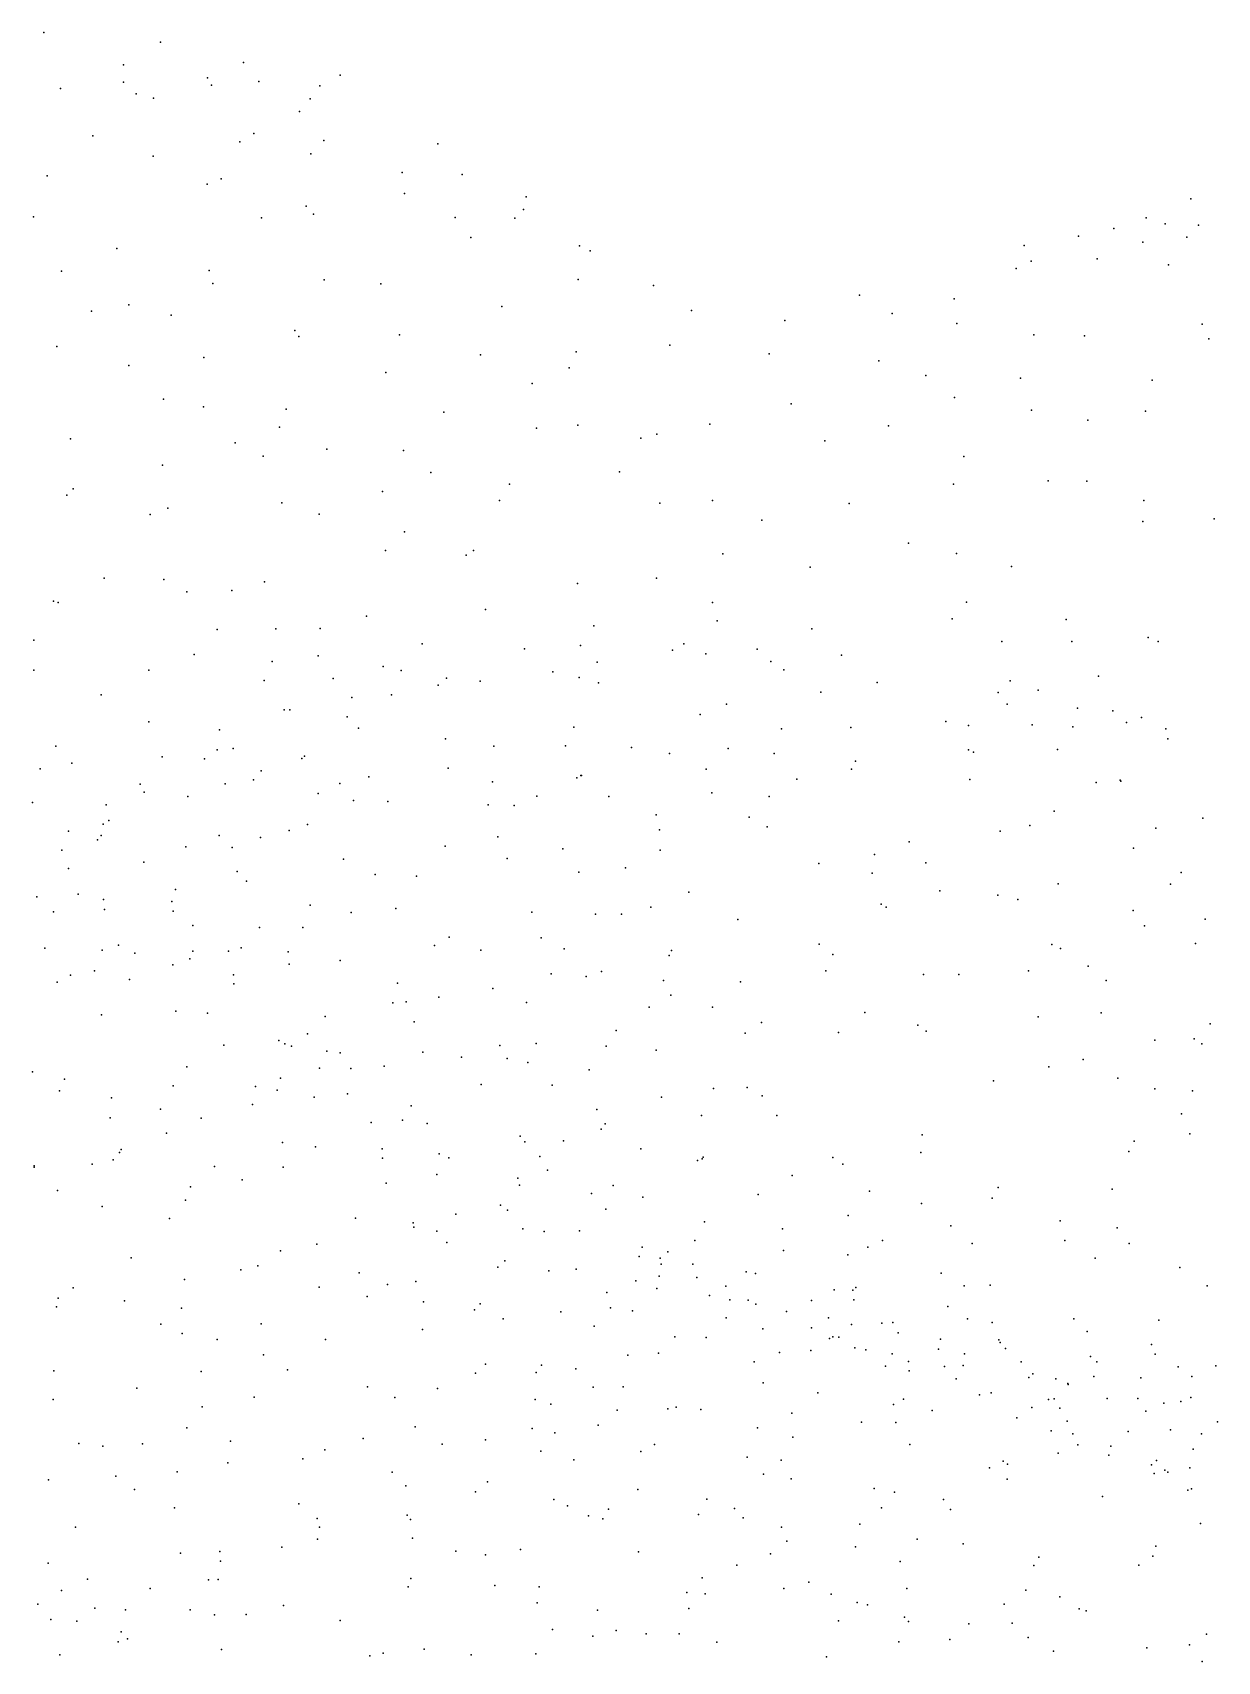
# Model space of a CAD drawing. Header units: metres. Extents: x -23.9 to 23.9, y -27.4 to 27.4.
# Drawn here: x 4.35 to 8.71, y 13.69 to 19.67 of the extents above; entities that cross this region are included whole.
import ezdxf

# ---------------------------------------------------------------- set-up
doc = ezdxf.new("R2010")
doc.units = ezdxf.units.M

msp = doc.modelspace()

# ---------------------------------------------------------------- linework, layer by layer
for p in [(4.393, 19.6696, 10.2716), (4.8223, 19.6347, 9.7757), (5.1268, 19.5597, 9.3385), (4.6854, 19.5511, 9.2991), (4.9943, 19.503, 10.0389), (5.4819, 19.5132, 9.2454), (4.4545, 19.4644, 8.9885), (4.6863, 19.4871, 9.0603), (4.732, 19.4447, 10.3537), (5.0092, 19.4768, 9.0035), (5.1826, 19.4895, 9.7974), (5.4071, 19.4744, 9.5057), (4.7964, 19.4285, 8.8353), (5.3724, 19.4264, 9.0009), (5.3324, 19.3794, 9.9658), (4.5735, 19.2903, 10.5977), (5.1128, 19.2688, 10.3138), (5.1643, 19.2992, 8.7242), (5.4217, 19.2732, 8.7983), (5.8403, 19.2605, 9.1347), (4.7952, 19.2159, 8.4414), (5.374, 19.2243, 10.1698), (4.4052, 19.143, 10.8018), (5.7099, 19.1557, 9.911), (5.93, 19.1487, 9.3738), (4.9929, 19.1132, 10.6413), (5.0447, 19.1324, 8.4279), (5.3567, 19.0321, 8.4172), (5.7184, 19.0792, 8.6437), (6.1651, 19.0662, 9.0182), (8.6073, 19.0596, 8.3659), (4.3558, 18.993, 8.0101), (5.1928, 18.9887, 10.5208), (5.3838, 19.0029, 10.3256), (5.9045, 18.9909, 9.7658), (6.1244, 18.9878, 9.4508), (6.1555, 19.0194, 8.7759), (8.4439, 18.9894, 8.037), (8.5133, 18.9669, 7.7611), (8.6355, 18.9624, 8.6908), (5.9618, 18.917, 8.5126), (8.1954, 18.9225, 8.1455), (8.3253, 18.95, 8.5061), (8.5933, 18.9183, 7.3078), (4.6613, 18.8762, 7.968), (6.3611, 18.8862, 9.0409), (6.4002, 18.8681, 8.6818), (7.9952, 18.8882, 8.3503), (8.4307, 18.9003, 7.5327), (4.4578, 18.7936, 10.908), (5.0001, 18.7964, 10.7133), (7.9654, 18.803, 7.9026), (8.0215, 18.8296, 8.664), (8.263, 18.8388, 8.8093), (8.5257, 18.8169, 8.87), (5.0137, 18.7486, 7.935), (5.4229, 18.7622, 10.3005), (5.6319, 18.7471, 10.098), (6.3561, 18.7625, 8.4592), (6.6337, 18.7405, 8.9173), (4.7061, 18.6699, 10.8349), (6.0765, 18.6634, 9.668), (7.3906, 18.7057, 8.5972), (7.7378, 18.6922, 8.7585), (4.5689, 18.6465, 7.6653), (4.8612, 18.6321, 7.743), (6.7728, 18.6491, 8.5591), (7.1155, 18.6123, 8.5465), (7.5107, 18.6385, 8.1285), (5.3159, 18.5754, 7.83), (5.3301, 18.5538, 10.4092), (5.7006, 18.5592, 7.9418), (7.7475, 18.6015, 7.7986), (8.0312, 18.5591, 7.4062), (8.2167, 18.5564, 7.2174), (8.6494, 18.5991, 8.9456), (8.674, 18.5447, 6.8847), (4.4406, 18.517, 7.4733), (5.9976, 18.486, 7.9553), (6.3487, 18.4972, 9.4061), (6.6936, 18.5211, 8.2704), (7.0577, 18.4898, 8.3432), (4.7061, 18.4466, 7.4706), (4.9812, 18.4767, 7.5974), (6.3231, 18.4381, 8.0088), (7.4613, 18.4639, 7.9223), (5.6503, 18.4215, 10.0841), (6.1873, 18.3814, 9.5639), (7.6337, 18.4106, 7.6425), (7.982, 18.4003, 8.8755), (8.4657, 18.3933, 8.9632), (4.8332, 18.3229, 10.834), (7.1395, 18.3058, 8.8986), (7.7396, 18.3301, 7.3984), (4.9803, 18.2952, 7.379), (5.2839, 18.2861, 7.4717), (5.8634, 18.2761, 7.6574), (8.0226, 18.2828, 7.1371), (8.2287, 18.2462, 8.9571), (8.4409, 18.2796, 6.8386), (5.2589, 18.2208, 10.5292), (6.2035, 18.2165, 7.7018), (6.3557, 18.2285, 9.4025), (6.6452, 18.1946, 7.9011), (6.8403, 18.2316, 8.9562), (7.4972, 18.225, 8.832), (4.4906, 18.1779, 7.0877), (5.0957, 18.1636, 10.7181), (5.433, 18.1394, 10.3448), (5.7151, 18.1352, 7.4375), (6.5868, 18.1802, 9.179), (7.2624, 18.1702, 7.5758), (4.8289, 18.0805, 7.0754), (5.199, 18.1144, 7.2364), (7.7738, 18.1125, 7.1775), (5.8153, 18.0545, 9.9289), (6.1038, 18.0109, 7.4473), (6.5089, 18.0563, 7.7093), (7.7354, 18.0115, 8.9016), (8.0833, 18.0241, 8.9698), (8.2253, 18.0222, 6.7863), (4.4774, 17.9707, 6.8387), (4.5013, 17.9946, 11.0073), (5.6371, 17.984, 7.2293), (6.0671, 17.9511, 9.6855), (6.8495, 17.9514, 7.6806), (8.4349, 17.9514, 9.0377), (4.7835, 17.9, 6.8481), (4.8491, 17.9229, 10.8797), (5.2677, 17.9428, 10.5532), (5.4052, 17.9007, 7.0501), (6.6565, 17.9419, 9.1022), (7.3527, 17.9397, 8.8007), (5.7187, 17.8358, 10.0632), (7.0312, 17.8794, 7.5035), (8.4309, 17.8742, 6.5457), (8.6938, 17.8837, 6.346), (5.6488, 17.7672, 6.9906), (5.9715, 17.7682, 7.1697), (7.5706, 17.7944, 8.7953), (5.9454, 17.7502, 9.8209), (6.8885, 17.7555, 8.8519), (7.2088, 17.7064, 7.2866), (7.7462, 17.7571, 7.0247), (7.9484, 17.7091, 6.8465), (4.6155, 17.6656, 6.4595), (4.8342, 17.6609, 10.9187), (5.2038, 17.6522, 6.683), (6.3546, 17.6463, 9.4105), (6.6442, 17.6657, 9.111), (4.9182, 17.6157, 6.5166), (5.0836, 17.6206, 10.7976), (4.4291, 17.5817, 6.2161), (4.4462, 17.5767, 11.1306), (5.5785, 17.526, 10.2572), (6.0158, 17.5508, 7.0111), (6.8502, 17.5762, 7.388), (7.7832, 17.5778, 8.7995), (5.0297, 17.4775, 6.3093), (5.2461, 17.4798, 6.4219), (5.4084, 17.4812, 6.6066), (6.4143, 17.4905, 7.1806), (6.867, 17.5096, 8.871), (7.2152, 17.4799, 8.7323), (7.7302, 17.5172, 6.9303), (8.1494, 17.5139, 6.6036), (4.3563, 17.4382, 5.9157), (5.7839, 17.4253, 6.768), (6.3655, 17.4185, -4.0776), (6.7444, 17.4246, -3.7337), (7.9126, 17.433, 6.7514), (8.1699, 17.4339, 8.88), (8.4508, 17.4476, 6.3403), (8.4879, 17.4335, 8.9803), (4.9455, 17.3856, 6.0895), (5.2324, 17.3595, 6.1737), (5.4012, 17.3806, 10.4727), (6.1597, 17.406, 9.6237), (6.4262, 17.3575, -5.1059), (6.7037, 17.4015, -4.5991), (6.8258, 17.3884, -5.0326), (7.0142, 17.4049, 7.2048), (7.0649, 17.3601, -3.9293), (7.3243, 17.3839, -5.0167), (4.3562, 17.3277, 5.6987), (4.7786, 17.3287, 5.8994), (5.2027, 17.2908, 10.7049), (5.456, 17.2977, -4.1065), (5.6397, 17.3418, -3.8227), (5.7056, 17.3268, -4.4305), (5.8727, 17.2987, -4.8035), (5.996, 17.2878, 9.8206), (6.2637, 17.3219, 6.9426), (6.3604, 17.3016, 9.4182), (7.1123, 17.3297, -5.2907), (7.9437, 17.2886, 8.7663), (8.2683, 17.3064, 6.419), (4.6037, 17.238, 11.1229), (5.5246, 17.2283, -3.3448), (5.6703, 17.2371, 10.1936), (5.8422, 17.2729, -3.2556), (6.4317, 17.2813, -3.3599), (7.248, 17.248, 7.0576), (7.4557, 17.2828, -4.2735), (7.8997, 17.2467, -4.905), (8.0465, 17.2547, -5.3847), (5.2768, 17.1821, 5.8913), (5.2972, 17.1824, -3.6075), (6.901, 17.2031, -5.5628), (7.9327, 17.2034, -5.8142), (8.1908, 17.1887, 8.8154), (8.3214, 17.1784, -5.6911), (4.7788, 17.1385, 5.5262), (5.039, 17.1087, 5.5901), (5.5076, 17.157, -4.7589), (5.5491, 17.1158, 6.1166), (6.3402, 17.1186, -5.6731), (6.8042, 17.1656, 7.0998), (7.1033, 17.1131, 8.6794), (7.3584, 17.1176, -5.9984), (7.7077, 17.1394, -6.0838), (7.791, 17.1255, -3.9568), (8.0251, 17.128, 6.5283), (8.1744, 17.1204, -6.066), (8.3715, 17.1361, -4.9868), (8.4266, 17.1539, -5.3416), (8.5158, 17.1127, 6.1942), (4.4378, 17.049, 4.2328), (5.8696, 17.0756, 6.4542), (6.0462, 17.049, -2.8173), (6.31, 17.0507, 9.5592), (8.5237, 17.0763, -6.1591), (4.8285, 17.0103, 5.1546), (4.9831, 17.0026, -4.1614), (5.0297, 17.0352, 10.9404), (5.0893, 17.0408, -3.3388), (5.3418, 17.0038, 10.6874), (5.3507, 17.0118, 5.6608), (6.5523, 17.0442, -2.8824), (6.6927, 17.0225, 9.0576), (6.9071, 17.0404, 8.8209), (7.0767, 17.0216, -6.1791), (7.3753, 16.9943, 8.6392), (7.7909, 17.0352, 6.6687), (7.8096, 17.027, 8.6481), (8.1177, 17.0365, -4.2658), (4.3794, 16.966, -20.8451), (4.496, 16.9863, 11.2368), (5.1912, 16.9585, -2.9233), (5.5878, 16.9363, 5.823), (5.8788, 16.9686, 10.1478), (6.3517, 16.9334, -2.6066), (6.3663, 16.941, -6.1098), (6.3692, 16.9414, 6.6271), (6.8274, 16.9641, 6.9139), (7.1604, 16.9281, -2.9494), (7.3606, 16.965, -3.218), (4.747, 16.9099, 11.1199), (4.7613, 16.8802, -3.9087), (5.0595, 16.9111, 5.0296), (5.1638, 16.9256, 5.2897), (5.4016, 16.8752, 5.4652), (5.4807, 16.9116, -5.3759), (6.0416, 16.9186, -5.8693), (6.8479, 16.8772, -2.6582), (7.7951, 16.9269, -6.6231), (8.2594, 16.9158, -6.632), (8.3478, 16.924, 8.7882), (8.3502, 16.9211, 6.2452), (4.3518, 16.8422, -19.9242), (4.6227, 16.8341, 4.1313), (4.9219, 16.8647, -4.5216), (5.5305, 16.8499, -2.5247), (5.6572, 16.846, 10.4585), (6.0258, 16.8333, 10.0036), (6.1212, 16.8307, 6.3108), (6.2042, 16.8654, 9.7552), (6.4694, 16.8639, 9.4004), (7.0577, 16.8647, 8.6576), (8.1056, 16.8102, 8.6787), (4.6114, 16.7629, -20.5207), (4.6321, 16.7761, -3.4326), (5.3617, 16.7614, 10.8213), (6.6434, 16.7972, 9.1875), (6.9843, 16.7883, -6.5588), (7.0506, 16.7534, 6.7837), (8.0161, 16.7581, 6.4164), (8.6517, 16.7852, 6.0042), (4.484, 16.7372, 11.2991), (4.591, 16.7056, -20.1906), (4.6041, 16.721, -21.2805), (5.0372, 16.7206, 4.6206), (5.1898, 16.7133, -2.4748), (5.2942, 16.7393, 5.096), (6.0619, 16.7164, -2.2648), (6.6548, 16.7416, -6.5021), (7.5728, 16.6982, 8.5863), (7.9074, 16.7373, -3.4568), (8.4794, 16.7481, -4.1782), (4.4589, 16.6672, -21.6609), (4.9144, 16.68, -2.6873), (5.0854, 16.6771, -5.4441), (5.4937, 16.6346, 5.2315), (5.8677, 16.6824, 5.6988), (6.0961, 16.6369, 5.9072), (6.3005, 16.6726, 6.2398), (6.6575, 16.6673, 6.5223), (7.4454, 16.6512, -6.9071), (8.3971, 16.674, 6.1387), (4.4842, 16.6002, -4.0748), (4.7605, 16.6228, -4.9702), (5.103, 16.5893, 10.998), (5.6112, 16.5784, -2.1206), (5.7624, 16.5723, -6.2149), (6.3595, 16.5863, 9.6289), (6.5306, 16.6021, -2.1867), (7.2411, 16.6178, 8.587), (7.4367, 16.5829, 6.6213), (7.6343, 16.6204, -2.9418), (8.5716, 16.5848, 8.7864), (4.8773, 16.5227, -20.778), (5.1381, 16.553, 4.4668), (6.7626, 16.5133, 9.1108), (7.6857, 16.5182, -7.1174), (8.1199, 16.544, -7.1627), (8.5327, 16.5426, -7.2126), (4.3674, 16.496, -3.5247), (4.5189, 16.5058, 3.4277), (4.6119, 16.4856, 11.3497), (4.6167, 16.4497, -2.7584), (4.8631, 16.4791, 11.2306), (5.3721, 16.4656, 10.9897), (5.6862, 16.4533, 10.6207), (6.6236, 16.4579, 6.2467), (7.4702, 16.4687, 8.5815), (7.4881, 16.4583, -2.6315), (7.8979, 16.5025, 6.4386), (7.972, 16.4855, 8.5847), (4.4291, 16.4404, -4.5881), (4.8686, 16.4429, 3.791), (4.9402, 16.3911, -21.0881), (5.523, 16.4382, 4.8983), (6.1865, 16.4399, 5.6893), (6.4206, 16.4325, 5.9355), (6.5155, 16.4317, 9.4653), (6.9427, 16.4122, 8.9011), (8.3956, 16.4455, -3.576), (8.6603, 16.4133, 5.9135), (5.1856, 16.383, -6.056), (5.3453, 16.3835, -2.0232), (5.8822, 16.3482, -6.5746), (6.221, 16.3452, 9.8851), (8.4377, 16.3888, 6.0573), (4.3975, 16.3077, 3.1598), (4.6072, 16.3005, -19.3758), (4.6677, 16.3187, 3.3585), (4.728, 16.2886, 11.4927), (4.9405, 16.296, -19.7259), (5.0716, 16.2968, -20.1315), (5.118, 16.3088, -20.529), (5.2913, 16.2934, 4.2216), (5.8287, 16.3168, 5.1822), (5.9991, 16.3005, -1.861), (6.3055, 16.3043, -6.8477), (6.6903, 16.28, 9.2756), (6.6999, 16.2992, -7.0446), (7.2417, 16.3217, -2.3445), (7.2922, 16.2837, 6.4062), (8.0965, 16.3204, -7.4183), (8.1293, 16.3058, 6.247), (8.6245, 16.3245, 8.7521), (4.5796, 16.2238, -2.4416), (4.867, 16.2465, 3.4855), (4.9299, 16.2685, -2.1534), (5.2945, 16.2485, 11.2501), (5.4819, 16.2622, 4.4853), (6.2579, 16.2134, 5.505), (6.4419, 16.2221, 5.6894), (7.2666, 16.2243, 8.6734), (7.6254, 16.2111, 6.4639), (7.7549, 16.2104, -2.5935), (8.0106, 16.2245, -2.8938), (8.2308, 16.2407, 8.614), (4.442, 16.1819, -22.1979), (4.4916, 16.2076, -5.4144), (4.7076, 16.1928, -21.8211), (5.0896, 16.209, 3.7134), (5.0914, 16.1766, 11.4251), (5.6928, 16.179, -1.742), (6.0428, 16.1594, 5.2398), (6.3861, 16.203, 9.7056), (6.6702, 16.1887, -1.8844), (6.9531, 16.1835, 6.1473), (8.2963, 16.1889, -3.196), (5.6759, 16.1068, -6.7511), (5.7249, 16.1104, 10.9648), (5.8449, 16.1275, 4.8406), (6.1668, 16.1082, 10.1707), (6.6176, 16.0907, 9.4284), (6.6965, 16.1346, 5.8339), (6.8499, 16.0904, 9.1174), (4.6047, 16.0622, -5.8724), (4.8777, 16.0758, -19.3023), (4.994, 16.0692, -6.337), (5.4264, 16.0566, 11.38), (5.7541, 16.0367, 4.509), (7.0297, 16.0346, -7.3769), (7.41, 16.0714, 6.3138), (8.0469, 16.0554, 8.5824), (8.2784, 16.0703, 6.1029), (5.3615, 15.9931, -19.8471), (6.4962, 16.0045, -1.6691), (6.9696, 15.9949, 5.938), (7.3131, 15.9981, -2.091), (7.6041, 16.0246, -2.3049), (7.6353, 16.0028, 8.5704), (8.6201, 15.9742, -7.7498), (8.6789, 16.029, 8.7113), (5.0541, 15.9507, 11.6744), (5.2566, 15.9685, -6.632), (5.2788, 15.9562, 11.5563), (5.3038, 15.9474, -21.0278), (5.4333, 15.9286, -20.6992), (5.4826, 15.9226, -1.5873), (5.7858, 15.9249, -7.0429), (6.0692, 15.9497, 10.5381), (6.2027, 15.9571, 5.1178), (6.4594, 15.9474, 5.4003), (6.6433, 15.9322, -7.3362), (8.4755, 15.9692, 5.9523), (8.6482, 15.9558, -3.3803), (4.3519, 15.8533, -22.5194), (4.9185, 15.8714, -1.8028), (5.4065, 15.867, 3.9012), (5.5207, 15.865, -20.1884), (5.6432, 15.8743, 4.186), (5.9282, 15.9074, 10.8433), (6.0953, 15.9021, 4.8277), (6.1719, 15.8879, -7.2101), (6.3967, 15.8611, 10.0545), (8.086, 15.8718, 6.1934), (8.2116, 15.899, -7.7813), (4.4695, 15.8263, 3.0947), (4.8685, 15.8012, -21.8859), (5.171, 15.799, 3.6211), (5.2628, 15.83, -19.3607), (5.9998, 15.8065, -1.4099), (6.2608, 15.8037, 10.3773), (6.8543, 15.7919, 9.3204), (6.9777, 15.7959, 5.7781), (7.8822, 15.8206, 8.5641), (8.3397, 15.83, 8.6171), (4.4511, 15.7831, -6.1104), (4.6418, 15.7581, 11.9977), (5.1603, 15.7334, -1.5628), (5.2509, 15.7853, 11.7448), (5.3859, 15.7601, -6.9573), (5.5091, 15.7729, 11.5791), (6.6623, 15.7607, 9.7147), (7.033, 15.7652, 9.0367), (8.4757, 15.7903, -3.0118), (8.6132, 15.784, 5.8396), (4.6371, 15.6843, -1.8311), (4.8215, 15.7158, -6.6254), (4.9716, 15.6828, 3.4436), (5.7115, 15.6759, -20.5434), (5.7431, 15.7286, 11.3188), (6.4249, 15.7148, 5.0442), (6.8094, 15.6928, 5.505), (7.0863, 15.6928, -1.6627), (8.5728, 15.699, 8.6462), (4.8436, 15.6283, -18.8877), (5.5954, 15.6672, -7.2133), (5.8017, 15.6631, -19.8643), (6.143, 15.6167, 10.9308), (6.4416, 15.6421, -1.3498), (6.4553, 15.6624, 10.2367), (7.621, 15.6223, -1.9605), (8.6041, 15.6261, -7.9735), (4.6711, 15.5572, 3.1863), (4.6774, 15.5682, -22.2804), (5.2699, 15.5939, 11.9306), (5.3912, 15.5778, -1.3407), (5.6367, 15.5702, -20.8691), (5.8454, 15.5526, -1.1939), (6.1608, 15.5957, -7.4422), (6.3029, 15.5994, 10.607), (6.5866, 15.571, 5.1577), (7.615, 15.5569, 8.7678), (8.3803, 15.5605, -2.6707), (8.3996, 15.5985, 5.9325), (4.3571, 15.5035, -22.6799), (4.3573, 15.5075, -1.9444), (4.5708, 15.5138, -18.6796), (4.6478, 15.5303, 12.1488), (5.0197, 15.506, -6.9992), (5.2721, 15.5031, 3.6386), (5.6378, 15.5367, 4.0282), (5.881, 15.5371, 11.5585), (6.2162, 15.5419, 11.2402), (6.7949, 15.527, 9.8247), (6.8121, 15.5337, -7.6947), (6.8158, 15.5393, -1.3677), (7.2926, 15.5392, 8.9925), (7.3285, 15.5137, 5.9327), (5.1218, 15.4568, -21.7863), (5.6514, 15.4439, 11.7308), (5.8371, 15.4767, 4.2383), (6.1352, 15.4622, -19.551), (6.1407, 15.437, -20.1041), (6.2443, 15.4919, 4.7295), (6.4857, 15.4354, 4.9711), (7.1426, 15.4731, 5.7762), (4.444, 15.4174, 12.2299), (4.914, 15.3824, -22.0966), (4.9325, 15.4306, 3.362), (6.4052, 15.406, 11.0714), (6.5941, 15.3935, 10.3884), (7.0176, 15.4025, 9.6085), (7.4275, 15.4144, -7.9421), (7.8772, 15.3893, 6.109), (7.8996, 15.4288, -8.0197), (8.3184, 15.4219, 8.6019), (4.6081, 15.359, -1.5428), (4.8546, 15.3151, -18.6679), (5.5389, 15.3159, 11.9875), (5.9074, 15.3301, -7.5797), (6.0716, 15.3638, 4.4666), (6.0963, 15.3458, 11.7429), (6.4577, 15.3483, 11.3614), (7.348, 15.326, 9.1351), (7.6185, 15.3697, 5.9817), (5.7501, 15.2984, -18.9307), (5.7523, 15.2823, -21.0589), (5.8367, 15.2687, 11.9843), (6.1535, 15.2768, -19.1093), (6.2311, 15.2666, -0.9776), (6.3619, 15.2696, 4.7423), (6.821, 15.3023, 5.271), (7.107, 15.2763, -1.2901), (7.7264, 15.2878, 8.9186), (8.1272, 15.3065, 6.0585), (8.3369, 15.2799, 5.9162), (5.2629, 15.1953, 3.5686), (5.3964, 15.22, 12.2489), (5.8737, 15.226, 4.1694), (6.5913, 15.2092, -7.8792), (6.7854, 15.234, 10.2811), (7.1108, 15.1971, 9.7512), (7.4206, 15.209, 5.7754), (7.4743, 15.2338, -1.4937), (7.8037, 15.2234, -1.7596), (8.1452, 15.2338, -8.1717), (8.381, 15.2233, -2.3332), (4.7147, 15.1704, 12.3859), (5.1799, 15.1405, 12.3919), (6.0617, 15.1365, 12.1657), (6.0873, 15.1592, -20.831), (6.5802, 15.1755, -19.117), (6.658, 15.1688, 11.5012), (6.6611, 15.1471, 4.991), (6.6865, 15.1927, -19.5136), (6.7777, 15.1466, 10.5919), (7.3472, 15.1818, 9.3531), (8.2558, 15.1686, 8.7767), (8.5671, 15.1342, 8.7378), (4.9102, 15.0902, -1.1455), (5.1166, 15.1255, -21.9856), (5.5522, 15.1151, -0.9305), (5.7599, 15.0832, 12.2838), (6.2486, 15.1219, -18.8241), (6.3489, 15.1284, 11.8896), (6.5684, 15.0854, -0.9158), (6.6541, 15.103, -20.1445), (6.7931, 15.0982, 11.21), (6.974, 15.1193, -19.8166), (7.0087, 15.1123, 10.0604), (7.6898, 15.1139, 9.0867), (4.4458, 15.0221, -22.8278), (4.5008, 15.0597, -1.3885), (5.4043, 15.063, -21.6823), (5.5818, 15.0286, -7.7791), (5.6563, 15.0728, 3.8469), (6.4614, 15.043, 4.717), (6.6455, 15.0581, 11.7191), (6.839, 15.0323, -18.6996), (6.8985, 15.0659, 11.635), (6.9142, 15.0154, 5.2033), (6.9812, 15.015, 10.5227), (7.2969, 15.0526, 5.6091), (7.3663, 15.051, -19.4264), (7.37, 15.0162, -18.5678), (7.3769, 15.0617, -18.9668), (7.7751, 15.0672, -8.1728), (7.8702, 15.0698, 5.9075), (8.6676, 15.0671, -8.3328), (4.4399, 14.9901, 12.5139), (4.6901, 15.0125, 3.2354), (4.8992, 14.9853, 3.3677), (5.7887, 15.009, -21.3184), (5.9753, 14.9788, -18.5658), (5.9966, 15.0008, 4.1954), (6.2929, 14.9723, 12.2354), (6.4754, 14.9871, -20.5003), (6.556, 14.9752, 11.9632), (7.009, 14.9996, 10.9935), (7.1221, 14.9731, 12.05), (7.2141, 15.013, -8.0986), (7.7149, 14.9919, -19.0258), (4.8227, 14.927, -22.4474), (5.1915, 14.9283, 3.559), (5.7845, 14.9069, 12.5574), (6.0808, 14.9458, -7.9653), (6.4159, 14.9187, -8.0012), (6.9008, 14.9499, 12.1735), (7.0354, 14.91, 12.375), (7.2144, 14.9135, 11.2914), (7.2763, 14.9504, 11.5818), (7.3606, 14.925, 12.1125), (7.4726, 14.9308, 11.8071), (7.5125, 14.9327, 5.637), (7.5323, 14.8948, -1.2416), (7.787, 14.9463, -19.3535), (7.8776, 14.9331, -18.3828), (8.1775, 14.9456, -1.8109), (8.2272, 14.9002, -18.4869), (8.4895, 14.9407, 5.8422), (4.9018, 14.8922, -7.6282), (5.03, 14.8708, -18.3874), (5.4276, 14.87, 3.7177), (6.7116, 14.8798, 12.3899), (6.8274, 14.8777, -18.3385), (7.2798, 14.8735, -1.0268), (7.2918, 14.8797, 10.3541), (7.3142, 14.8794, 12.5111), (7.3734, 14.8393, 11.0189), (7.6807, 14.8342, 12.3932), (7.6873, 14.8721, 9.3302), (7.9027, 14.8695, -18.054), (7.9065, 14.859, 5.785), (7.9268, 14.837, -1.52), (8.4636, 14.8525, -18.2514), (5.2006, 14.8141, -7.8714), (6.0155, 14.7791, 4.0868), (6.222, 14.7759, 12.6712), (6.5395, 14.8133, 12.5972), (6.6519, 14.8199, 4.791), (7.0034, 14.7888, -20.383), (7.096, 14.8229, -18.1399), (7.211, 14.8298, 5.4175), (7.414, 14.8322, -19.9448), (7.5102, 14.8178, 10.0929), (7.5701, 14.7893, 11.2479), (7.7711, 14.7747, 12.7249), (7.776, 14.8182, 11.736), (7.9841, 14.7888, 12.3546), (8.2386, 14.8081, 5.8638), (8.2628, 14.7888, -17.9379), (8.4763, 14.8159, -2.0167), (4.4301, 14.7553, 3.1906), (4.9713, 14.753, 3.4869), (5.2888, 14.7586, 12.6392), (5.9796, 14.7465, 12.7531), (6.2023, 14.749, 4.269), (6.3485, 14.7627, -0.6244), (7.4857, 14.7719, 13.0675), (7.5733, 14.7553, 10.4735), (7.7026, 14.7708, 9.8774), (7.746, 14.7254, 13.1236), (8.0122, 14.7308, 11.682), (8.0271, 14.7447, -8.3933), (8.1121, 14.7256, 12.6672), (8.2509, 14.7341, 12.0939), (8.4239, 14.729, -19.1755), (8.5607, 14.7702, -18.6758), (8.6114, 14.735, -17.9577), (8.7001, 14.7737, 5.7557), (4.7347, 14.6913, 3.3677), (5.1661, 14.6579, -22.2293), (5.5828, 14.6967, 3.8645), (5.6829, 14.6573, -21.7012), (5.8395, 14.6907, -0.5891), (6.4117, 14.695, -20.9524), (6.5219, 14.6969, 4.5805), (7.0362, 14.7111, -0.7285), (7.2371, 14.6739, 13.2874), (7.8311, 14.6672, 11.0581), (7.8744, 14.674, -19.8075), (8.1551, 14.7082, 9.2641), (8.1573, 14.7045, -19.4797), (8.6082, 14.6573, 12.295), (4.4275, 14.6494, -7.7454), (4.9749, 14.6233, 12.7383), (6.1989, 14.6496, -8.2052), (6.2555, 14.6329, -18.2002), (6.5004, 14.6107, 13.1225), (6.6862, 14.6162, -18.0107), (6.7161, 14.6215, -0.5654), (6.8073, 14.6131, -20.7512), (7.1411, 14.5998, 5.2188), (7.5147, 14.6316, -20.2092), (7.5518, 14.6507, 5.4685), (7.6574, 14.6098, 13.5297), (8.0238, 14.6211, -17.5243), (8.0847, 14.6494, 5.7024), (8.1055, 14.6523, 13.0585), (8.1267, 14.6181, 9.6856), (8.3, 14.654, 11.7675), (8.4129, 14.6531, -8.5346), (8.4417, 14.6076, 9.2335), (8.5079, 14.6362, 12.0214), (8.5714, 14.6422, 12.5764), (4.9184, 14.5462, -22.5757), (5.758, 14.5497, 12.9281), (6.1872, 14.5438, 13.0336), (6.4294, 14.5556, 4.3994), (7.0153, 14.5461, -17.7655), (7.3971, 14.5663, 13.5401), (7.524, 14.5651, -0.9425), (7.9686, 14.5827, 10.3162), (8.1536, 14.5704, 11.0996), (8.5326, 14.5391, 11.5679), (8.7054, 14.5682, 9.1544), (4.5213, 14.488, -0.9925), (4.6095, 14.4785, -22.9792), (4.7557, 14.4872, -18.1678), (5.0796, 14.4965, 3.6355), (5.5671, 14.5062, -18.1811), (5.8565, 14.4854, 3.9803), (6.0159, 14.5021, -21.4809), (6.2707, 14.5279, -21.2192), (6.6372, 14.4844, -8.2743), (7.1457, 14.5122, -8.3292), (7.5752, 14.4853, -8.4192), (8.094, 14.5345, 10.8176), (8.1741, 14.5237, 10.1115), (8.1928, 14.483, 10.4962), (8.3142, 14.4788, 13.3566), (8.3771, 14.532, 11.2738), (8.6474, 14.5242, -1.8865), (5.0691, 14.4175, 12.8676), (5.3453, 14.4321, 12.9434), (5.4254, 14.4652, 3.8458), (6.2189, 14.4601, 4.2217), (6.34, 14.4281, -0.4085), (6.5872, 14.4593, 13.4257), (6.9776, 14.4383, 13.6106), (7.1018, 14.427, -0.5054), (7.9183, 14.4238, -17.2119), (8.1197, 14.4532, 13.5272), (8.3066, 14.4459, 10.7188), (8.4812, 14.4265, 10.9088), (8.616, 14.4677, 11.342), (4.6576, 14.3679, 3.4314), (4.8833, 14.3839, -0.7102), (5.673, 14.3828, -0.4228), (7.0381, 14.3754, 4.9491), (7.1393, 14.3583, 13.8145), (7.868, 14.3992, -1.0283), (7.9322, 14.3579, 13.7573), (7.9335, 14.4129, -20.1579), (8.4634, 14.4098, -1.5299), (8.4734, 14.3782, 5.5226), (8.5115, 14.3907, -17.0596), (8.5232, 14.3836, 10.0371), (8.6043, 14.3991, 13.2795), (4.4102, 14.3549, -17.9938), (4.726, 14.32, -8.5158), (5.7237, 14.3334, -21.9033), (5.9788, 14.3106, -17.9773), (6.023, 14.3478, 13.1402), (6.5763, 14.3197, -21.2076), (7.4435, 14.3229, 5.1955), (7.5184, 14.3097, -17.2401), (8.5972, 14.3172, 10.5446), (8.6106, 14.3225, -19.6283), (4.8735, 14.2517, 12.982), (5.33, 14.2672, -0.459), (6.2674, 14.2824, 13.4556), (6.3175, 14.2599, -8.5171), (6.4682, 14.2476, 13.6902), (6.8295, 14.2835, -0.3502), (6.9304, 14.2492, 4.757), (7.4707, 14.2518, 14.1298), (7.6984, 14.2829, 13.981), (7.7246, 14.2459, -0.7703), (8.2831, 14.2943, 13.6757), (4.5092, 14.1811, 3.5242), (5.3978, 14.2131, -22.3278), (5.4059, 14.181, -8.6453), (5.7285, 14.2247, 13.2393), (5.7403, 14.2092, -8.6225), (6.3948, 14.2223, 4.3493), (6.4476, 14.2119, -17.6782), (6.7988, 14.2281, -17.5194), (6.9632, 14.2152, 14.0038), (7.1035, 14.181, -17.3267), (7.3919, 14.1924, -8.5285), (8.6433, 14.1943, 13.6424), (5.3988, 14.1375, 13.2307), (5.7483, 14.1404, 4.0071), (7.1228, 14.13, 14.2161), (7.602, 14.1367, 5.1046), (7.7711, 14.1199, 14.1802), (4.8959, 14.086, 3.6581), (5.0393, 14.0916, 13.0877), (5.2677, 14.1079, 3.8662), (5.9068, 14.0933, -0.1951), (6.0157, 14.0793, 4.1045), (6.1444, 14.0991, 13.5835), (6.5776, 14.0902, 14.0017), (7.0637, 14.0826, -8.5465), (7.3751, 14.1085, 4.9976), (8.0487, 14.0706, -16.7925), (8.4681, 14.0747, -1.1604), (8.4796, 14.1117, 13.8425), (4.4095, 14.0495, -9.4614), (5.0418, 14.0562, -17.9656), (6.94, 14.0419, -21.2236), (7.5399, 14.0556, 14.3872), (8.0308, 14.0398, 5.1841), (8.4166, 14.0421, 5.2869), (4.4582, 13.9481, -11.3823), (4.5535, 13.9904, -9.8395), (4.7843, 13.9559, -23.1565), (4.9977, 13.9879, -0.448), (5.0337, 13.9892, -9.2015), (5.7313, 13.962, -8.8919), (5.7412, 13.9928, -17.8402), (6.05, 13.9663, -21.8786), (6.2134, 13.9622, -0.0996), (6.7552, 13.9409, -8.7171), (6.8117, 13.9949, 14.3401), (7.1128, 13.9555, 4.8009), (7.2043, 13.9791, 14.5165), (7.5644, 13.9557, -0.3589), (8.001, 13.9495, -0.6542), (4.3713, 13.8982, -23.7034), (4.5808, 13.8842, -10.7079), (4.6931, 13.8778, -10.1259), (4.9314, 13.8778, 13.2213), (5.2742, 13.8937, 13.3821), (6.206, 13.9038, 13.9004), (6.763, 13.882, -0.098), (6.8228, 13.9368, 4.6462), (7.2867, 13.935, -17.0156), (7.3817, 13.9043, 14.6836), (7.4202, 13.8954, 4.8504), (7.9215, 13.8979, 14.4261), (8.1267, 13.9251, -8.8662), (8.1979, 13.8808, 14.3161), (4.4194, 13.8418, -12.153), (4.5148, 13.8355, -11.7505), (5.02, 13.8587, 3.8008), (5.1362, 13.8608, -22.8862), (5.4815, 13.8388, -22.5578), (6.4275, 13.8763, 14.1447), (7.3132, 13.8367, -0.1406), (7.5553, 13.8503, -8.7486), (7.5698, 13.8351, -20.9425), (7.7925, 13.8264, -16.673), (7.9511, 13.8281, -20.6909), (8.2234, 13.8735, 5.1194), (4.6663, 13.76, -23.4782), (4.6769, 13.7968, 13.283), (4.7006, 13.7713, -11.1804), (6.262, 13.8055, -17.503), (6.4102, 13.7813, -21.7559), (6.4961, 13.8019, -8.8843), (6.6061, 13.7892, -17.2926), (6.7275, 13.789, 14.5419), (6.8658, 13.7583, -21.4648), (7.5352, 13.7605, 14.8152), (7.7222, 13.7681, 4.8642), (8.0097, 13.7765, 4.9609), (8.6658, 13.788, -20.2134), (4.4526, 13.7122, -0.6292), (5.0456, 13.7322, 13.4079), (5.5906, 13.7085, -0.1137), (5.64, 13.7183, 4.0548), (5.7901, 13.7331, 13.7366), (5.9631, 13.7121, -0.0051), (6.2009, 13.7155, 14.1453), (7.2684, 13.7049, 15.0273), (8.1025, 13.7262, 14.5878), (8.4461, 13.7386, -9.1399), (8.6032, 13.7494, -0.9405), (8.6489, 13.6881, 4.9767)]:
    msp.add_point(p)

doc.saveas('drawing.dxf')
